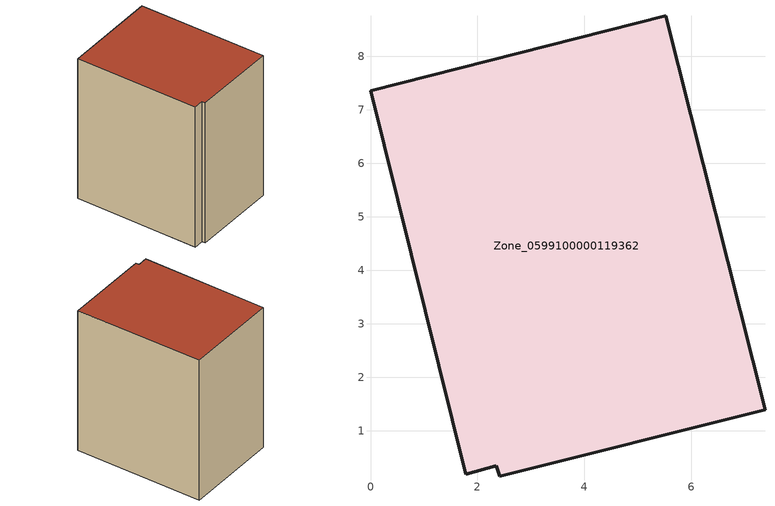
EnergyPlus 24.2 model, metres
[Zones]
Zone_0599100000119362
 floor ground (C_G): 5.52,8.76 7.38,1.39 2.41,0.15 2.35,0.34 1.78,0.19 0,7.36 z0
 wall outside (C_F): 5.52,8.76 0,7.36 1.78,0.19 2.35,0.34 2.41,0.15 7.38,1.39 5.52,8.76 z0:8.76
 roof outside (C_R): 7.38,1.39 5.52,8.76 0,7.36 1.78,0.19 2.35,0.34 2.41,0.15 z8.76
[BUILDING]
Pand.0599100000119362: North Axis=0; Terrain=City; Loads Convergence Tolerance Value=0.04; Temperature Convergence Tolerance Value=0.4; Solar Distribution=FullExterior; Maximum Number of Warmup Days=25; Minimum Number of Warmup Days=1
[Site:Location]
Rotterdam.The.Hague.AP_ZH_NLD Design_Conditions: Latitude=51.96; Longitude=4.45; Time Zone=1; Elevation=-4.5
[SITE:GROUNDTEMPERATURE:BUILDINGSURFACE]
18, 18, 18, 18, 18, 18, 18, 18, 18, 18, 18, 18
[MATERIAL] Thermal Absorptance=0.9; Solar Absorptance=0.7; Visible Absorptance=0.7
Name | Roughness | Thickness | Conductivity | Density | Specific Heat
G.TC.1975-1991 | MediumSmooth | 0.15 | 0.288461 | 540 | 1210
F.TC.1975-1991 | Rough | 0.3 | 0.230769 | 1920 | 840
R.TC.1975-1991 | MediumRough | 0.2 | 0.153846 | 1500 | 1000
[CONSTRUCTION]
C_G: G.TC.1975-1991
C_F: F.TC.1975-1991
C_R: R.TC.1975-1991
[ZONE]
Zone_0599100000119362: Type=1; Multiplier=1; Ceiling Height=Autocalculate; Volume=Autocalculate; Floor Area=autocalculate; Part of Total Floor Area=Yes
[ZONEINFILTRATION:DESIGNFLOWRATE]
Infil_Zone_0599100000119362: Zone or ZoneList or Space or SpaceList=Zone_0599100000119362; Schedule=AlwaysOn; Design Flow Rate Calculation Method=Flow/Area; Flow Rate per Floor Area=0.003; Constant Term Coefficient=1; Temperature Term Coefficient=0; Velocity Term Coefficient=0; Velocity Squared Term Coefficient=0
[HVACTEMPLATE:ZONE:IDEALLOADSAIRSYSTEM]
Zone_0599100000119362: Maximum Heating Supply Air Temperature=50; Minimum Cooling Supply Air Temperature=13; Maximum Heating Supply Air Humidity Ratio=0.0156; Minimum Cooling Supply Air Humidity Ratio=0.0077; Heating Limit=NoLimit; Cooling Limit=NoLimit; Dehumidification Control Type=ConstantSensibleHeatRatio; Cooling Sensible Heat Ratio=0.7; Dehumidification Setpoint=60; Humidification Control Type=None; Humidification Setpoint=30; Outdoor Air Method=None; Outdoor Air Flow Rate per Person=0.00944; Outdoor Air Flow Rate per Zone Floor Area=0; Outdoor Air Flow Rate per Zone=0; Demand Controlled Ventilation Type=None; Outdoor Air Economizer Type=NoEconomizer; Heat Recovery Type=None; Sensible Heat Recovery Effectiveness=0.7; Latent Heat Recovery Effectiveness=0.65
[ZONECONTROL:THERMOSTAT]
ThermostatControl_Zone_0599100000119362: Zone or ZoneList=Zone_0599100000119362; Control Type Schedule=DualSetpointControlType; Control 1=Thermostat_Zone_0599100000119362; Temperature Difference Between Cutout And Setpoint=0
[THERMOSTATSETPOINT:DUALSETPOINT]
Thermostat_Zone_0599100000119362: Heating Setpoint Temperature Schedule=HeatingSetpoint_Zone_0599100000119362; Cooling Setpoint Temperature Schedule=CoolingSetpoint_Zone_0599100000119362
[SCHEDULE:COMPACT]
HeatingSetpoint_Zone_0599100000119362: Through: 12/31, For: AllDays, Until: 24:00, 21
CoolingSetpoint_Zone_0599100000119362: Through: 12/31, For: AllDays, Until: 24:00, 24
DualSetpointControlType: Through: 12/31, For: AllDays, Until: 24:00, 4
AlwaysOn: Through: 12/31, For: AllDays, Until: 24:00, 1
